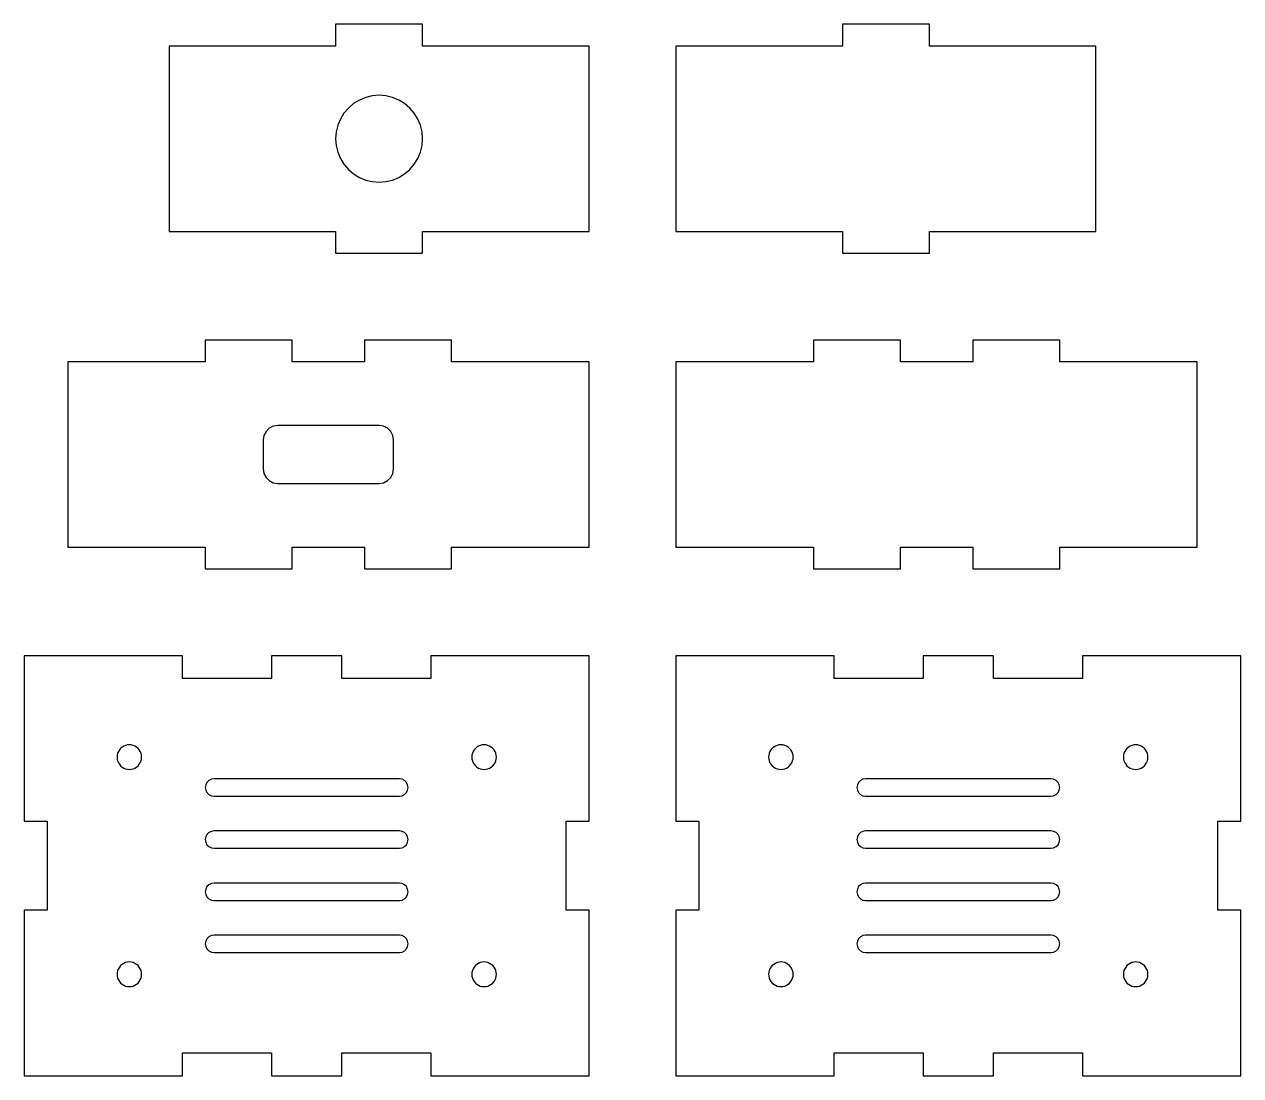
# Model space of a CAD drawing. Header units: millimetres. Extents: x 12 to 180, y 12 to 157.
import ezdxf

# ---------------------------------------------------------------- set-up
doc = ezdxf.new("R2010")
doc.units = ezdxf.units.MM
doc.layers.add('CUT', color=1, linetype='CONTINUOUS')

msp = doc.modelspace()

# ---------------------------------------------------------------- linework, layer by layer
at = {"layer": 'CUT'}
for points in [[(32, 128.6), (55, 128.6), (55, 125.6), (67, 125.6), (67, 128.6), (90, 128.6), (90, 154.2), (67, 154.2), (67, 157.2), (55, 157.2), (55, 154.2), (32, 154.2)], [(102, 128.6), (125, 128.6), (125, 125.6), (137, 125.6), (137, 128.6), (160, 128.6), (160, 154.2), (137, 154.2), (137, 157.2), (125, 157.2), (125, 154.2), (102, 154.2)], [(67, 141.4), (66.9261, 142.3386), (66.7063, 143.2541), (66.346, 144.1239), (65.8541, 144.9267), (65.2426, 145.6426), (64.5267, 146.2541), (63.7239, 146.746), (62.8541, 147.1063), (61.9386, 147.3261), (61, 147.4), (60.0614, 147.3261), (59.1459, 147.1063), (58.2761, 146.746), (57.4733, 146.2541), (56.7574, 145.6426), (56.1459, 144.9267), (55.654, 144.1239), (55.2937, 143.2541), (55.0739, 142.3386), (55, 141.4), (55.0739, 140.4614), (55.2937, 139.5459), (55.654, 138.6761), (56.1459, 137.8733), (56.7574, 137.1574), (57.4733, 136.5459), (58.2761, 136.054), (59.1459, 135.6937), (60.0614, 135.4739), (61, 135.4), (61.9386, 135.4739), (62.8541, 135.6937), (63.7239, 136.054), (64.5267, 136.5459), (65.2426, 137.1574), (65.8541, 137.8733), (66.346, 138.6761), (66.7063, 139.5459), (66.9261, 140.4614)], [(18, 85), (37, 85), (37, 82), (49, 82), (49, 85), (59, 85), (59, 82), (71, 82), (71, 85), (90, 85), (90, 110.6), (71, 110.6), (71, 113.6), (59, 113.6), (59, 110.6), (49, 110.6), (49, 113.6), (37, 113.6), (37, 110.6), (18, 110.6)], [(102, 85), (121, 85), (121, 82), (133, 82), (133, 85), (143, 85), (143, 82), (155, 82), (155, 85), (174, 85), (174, 110.6), (155, 110.6), (155, 113.6), (143, 113.6), (143, 110.6), (133, 110.6), (133, 113.6), (121, 113.6), (121, 110.6), (102, 110.6)], [(47, 93.8), (61, 93.8), (61.618, 93.8979), (62.1756, 94.182), (62.618, 94.6244), (62.9021, 95.182), (63, 95.8), (63, 99.8), (62.9021, 100.418), (62.618, 100.9756), (62.1756, 101.418), (61.618, 101.7021), (61, 101.8), (47, 101.8), (46.382, 101.7021), (45.8244, 101.418), (45.382, 100.9756), (45.0979, 100.418), (45, 99.8), (45, 95.8), (45.0979, 95.182), (45.382, 94.6244), (45.8244, 94.182), (46.382, 93.8979)], [(12, 12), (33.85, 12), (33.85, 15.15), (46.15, 15.15), (46.15, 12), (55.85, 12), (55.85, 15.15), (68.15, 15.15), (68.15, 12), (90, 12), (90, 34.85), (86.85, 34.85), (86.85, 47.15), (90, 47.15), (90, 70), (68.15, 70), (68.15, 66.85), (55.85, 66.85), (55.85, 70), (46.15, 70), (46.15, 66.85), (33.85, 66.85), (33.85, 70), (12, 70), (12, 47.15), (15.15, 47.15), (15.15, 34.85), (12, 34.85)], [(102, 12), (123.85, 12), (123.85, 15.15), (136.15, 15.15), (136.15, 12), (145.85, 12), (145.85, 15.15), (158.15, 15.15), (158.15, 12), (180, 12), (180, 34.85), (176.85, 34.85), (176.85, 47.15), (180, 47.15), (180, 70), (158.15, 70), (158.15, 66.85), (145.85, 66.85), (145.85, 70), (136.15, 70), (136.15, 66.85), (123.85, 66.85), (123.85, 70), (102, 70), (102, 47.15), (105.15, 47.15), (105.15, 34.85), (102, 34.85)], [(28.2, 56), (28.1791, 56.2659), (28.1168, 56.5253), (28.0147, 56.7718), (27.8753, 56.9992), (27.7021, 57.2021), (27.4992, 57.3753), (27.2718, 57.5147), (27.0253, 57.6168), (26.7659, 57.6791), (26.5, 57.7), (26.2341, 57.6791), (25.9747, 57.6168), (25.7282, 57.5147), (25.5008, 57.3753), (25.2979, 57.2021), (25.1247, 56.9992), (24.9853, 56.7718), (24.8832, 56.5253), (24.8209, 56.2659), (24.8, 56), (24.8209, 55.7341), (24.8832, 55.4747), (24.9853, 55.2282), (25.1247, 55.0008), (25.2979, 54.7979), (25.5008, 54.6247), (25.7282, 54.4853), (25.9747, 54.3832), (26.2341, 54.3209), (26.5, 54.3), (26.7659, 54.3209), (27.0253, 54.3832), (27.2718, 54.4853), (27.4992, 54.6247), (27.7021, 54.7979), (27.8753, 55.0008), (28.0147, 55.2282), (28.1168, 55.4747), (28.1791, 55.7341)], [(77.2, 56), (77.1791, 56.2659), (77.1168, 56.5253), (77.0147, 56.7718), (76.8753, 56.9992), (76.7021, 57.2021), (76.4992, 57.3753), (76.2718, 57.5147), (76.0253, 57.6168), (75.7659, 57.6791), (75.5, 57.7), (75.2341, 57.6791), (74.9747, 57.6168), (74.7282, 57.5147), (74.5008, 57.3753), (74.2979, 57.2021), (74.1247, 56.9992), (73.9853, 56.7718), (73.8832, 56.5253), (73.8209, 56.2659), (73.8, 56), (73.8209, 55.7341), (73.8832, 55.4747), (73.9853, 55.2282), (74.1247, 55.0008), (74.2979, 54.7979), (74.5008, 54.6247), (74.7282, 54.4853), (74.9747, 54.3832), (75.2341, 54.3209), (75.5, 54.3), (75.7659, 54.3209), (76.0253, 54.3832), (76.2718, 54.4853), (76.4992, 54.6247), (76.7021, 54.7979), (76.8753, 55.0008), (77.0147, 55.2282), (77.1168, 55.4747), (77.1791, 55.7341)], [(118.2, 56), (118.1791, 56.2659), (118.1168, 56.5253), (118.0147, 56.7718), (117.8753, 56.9992), (117.7021, 57.2021), (117.4992, 57.3753), (117.2718, 57.5147), (117.0253, 57.6168), (116.7659, 57.6791), (116.5, 57.7), (116.2341, 57.6791), (115.9747, 57.6168), (115.7282, 57.5147), (115.5008, 57.3753), (115.2979, 57.2021), (115.1247, 56.9992), (114.9853, 56.7718), (114.8832, 56.5253), (114.8209, 56.2659), (114.8, 56), (114.8209, 55.7341), (114.8832, 55.4747), (114.9853, 55.2282), (115.1247, 55.0008), (115.2979, 54.7979), (115.5008, 54.6247), (115.7282, 54.4853), (115.9747, 54.3832), (116.2341, 54.3209), (116.5, 54.3), (116.7659, 54.3209), (117.0253, 54.3832), (117.2718, 54.4853), (117.4992, 54.6247), (117.7021, 54.7979), (117.8753, 55.0008), (118.0147, 55.2282), (118.1168, 55.4747), (118.1791, 55.7341)], [(167.2, 56), (167.1791, 56.2659), (167.1168, 56.5253), (167.0147, 56.7718), (166.8753, 56.9992), (166.7021, 57.2021), (166.4992, 57.3753), (166.2718, 57.5147), (166.0253, 57.6168), (165.7659, 57.6791), (165.5, 57.7), (165.2341, 57.6791), (164.9747, 57.6168), (164.7282, 57.5147), (164.5008, 57.3753), (164.2979, 57.2021), (164.1247, 56.9992), (163.9853, 56.7718), (163.8832, 56.5253), (163.8209, 56.2659), (163.8, 56), (163.8209, 55.7341), (163.8832, 55.4747), (163.9853, 55.2282), (164.1247, 55.0008), (164.2979, 54.7979), (164.5008, 54.6247), (164.7282, 54.4853), (164.9747, 54.3832), (165.2341, 54.3209), (165.5, 54.3), (165.7659, 54.3209), (166.0253, 54.3832), (166.2718, 54.4853), (166.4992, 54.6247), (166.7021, 54.7979), (166.8753, 55.0008), (167.0147, 55.2282), (167.1168, 55.4747), (167.1791, 55.7341)], [(38.2, 50.6), (63.8, 50.6), (64.1708, 50.6587), (64.5053, 50.8292), (64.7708, 51.0947), (64.9413, 51.4292), (65, 51.8), (64.9413, 52.1708), (64.7708, 52.5053), (64.5053, 52.7708), (64.1708, 52.9413), (63.8, 53), (38.2, 53), (37.8292, 52.9413), (37.4947, 52.7708), (37.2292, 52.5053), (37.0587, 52.1708), (37, 51.8), (37.0587, 51.4292), (37.2292, 51.0947), (37.4947, 50.8292), (37.8292, 50.6587)], [(128.2, 50.6), (153.8, 50.6), (154.1708, 50.6587), (154.5053, 50.8292), (154.7708, 51.0947), (154.9413, 51.4292), (155, 51.8), (154.9413, 52.1708), (154.7708, 52.5053), (154.5053, 52.7708), (154.1708, 52.9413), (153.8, 53), (128.2, 53), (127.8292, 52.9413), (127.4947, 52.7708), (127.2292, 52.5053), (127.0587, 52.1708), (127, 51.8), (127.0587, 51.4292), (127.2292, 51.0947), (127.4947, 50.8292), (127.8292, 50.6587)], [(38.2, 43.4), (63.8, 43.4), (64.1708, 43.4587), (64.5053, 43.6292), (64.7708, 43.8947), (64.9413, 44.2292), (65, 44.6), (64.9413, 44.9708), (64.7708, 45.3053), (64.5053, 45.5708), (64.1708, 45.7413), (63.8, 45.8), (38.2, 45.8), (37.8292, 45.7413), (37.4947, 45.5708), (37.2292, 45.3053), (37.0587, 44.9708), (37, 44.6), (37.0587, 44.2292), (37.2292, 43.8947), (37.4947, 43.6292), (37.8292, 43.4587)], [(128.2, 43.4), (153.8, 43.4), (154.1708, 43.4587), (154.5053, 43.6292), (154.7708, 43.8947), (154.9413, 44.2292), (155, 44.6), (154.9413, 44.9708), (154.7708, 45.3053), (154.5053, 45.5708), (154.1708, 45.7413), (153.8, 45.8), (128.2, 45.8), (127.8292, 45.7413), (127.4947, 45.5708), (127.2292, 45.3053), (127.0587, 44.9708), (127, 44.6), (127.0587, 44.2292), (127.2292, 43.8947), (127.4947, 43.6292), (127.8292, 43.4587)], [(38.2, 36.2), (63.8, 36.2), (64.1708, 36.2587), (64.5053, 36.4292), (64.7708, 36.6947), (64.9413, 37.0292), (65, 37.4), (64.9413, 37.7708), (64.7708, 38.1053), (64.5053, 38.3708), (64.1708, 38.5413), (63.8, 38.6), (38.2, 38.6), (37.8292, 38.5413), (37.4947, 38.3708), (37.2292, 38.1053), (37.0587, 37.7708), (37, 37.4), (37.0587, 37.0292), (37.2292, 36.6947), (37.4947, 36.4292), (37.8292, 36.2587)], [(128.2, 36.2), (153.8, 36.2), (154.1708, 36.2587), (154.5053, 36.4292), (154.7708, 36.6947), (154.9413, 37.0292), (155, 37.4), (154.9413, 37.7708), (154.7708, 38.1053), (154.5053, 38.3708), (154.1708, 38.5413), (153.8, 38.6), (128.2, 38.6), (127.8292, 38.5413), (127.4947, 38.3708), (127.2292, 38.1053), (127.0587, 37.7708), (127, 37.4), (127.0587, 37.0292), (127.2292, 36.6947), (127.4947, 36.4292), (127.8292, 36.2587)], [(38.2, 29), (63.8, 29), (64.1708, 29.0587), (64.5053, 29.2292), (64.7708, 29.4947), (64.9413, 29.8292), (65, 30.2), (64.9413, 30.5708), (64.7708, 30.9053), (64.5053, 31.1708), (64.1708, 31.3413), (63.8, 31.4), (38.2, 31.4), (37.8292, 31.3413), (37.4947, 31.1708), (37.2292, 30.9053), (37.0587, 30.5708), (37, 30.2), (37.0587, 29.8292), (37.2292, 29.4947), (37.4947, 29.2292), (37.8292, 29.0587)], [(128.2, 29), (153.8, 29), (154.1708, 29.0587), (154.5053, 29.2292), (154.7708, 29.4947), (154.9413, 29.8292), (155, 30.2), (154.9413, 30.5708), (154.7708, 30.9053), (154.5053, 31.1708), (154.1708, 31.3413), (153.8, 31.4), (128.2, 31.4), (127.8292, 31.3413), (127.4947, 31.1708), (127.2292, 30.9053), (127.0587, 30.5708), (127, 30.2), (127.0587, 29.8292), (127.2292, 29.4947), (127.4947, 29.2292), (127.8292, 29.0587)], [(28.2, 26), (28.1791, 26.2659), (28.1168, 26.5253), (28.0147, 26.7718), (27.8753, 26.9992), (27.7021, 27.2021), (27.4992, 27.3753), (27.2718, 27.5147), (27.0253, 27.6168), (26.7659, 27.6791), (26.5, 27.7), (26.2341, 27.6791), (25.9747, 27.6168), (25.7282, 27.5147), (25.5008, 27.3753), (25.2979, 27.2021), (25.1247, 26.9992), (24.9853, 26.7718), (24.8832, 26.5253), (24.8209, 26.2659), (24.8, 26), (24.8209, 25.7341), (24.8832, 25.4747), (24.9853, 25.2282), (25.1247, 25.0008), (25.2979, 24.7979), (25.5008, 24.6247), (25.7282, 24.4853), (25.9747, 24.3832), (26.2341, 24.3209), (26.5, 24.3), (26.7659, 24.3209), (27.0253, 24.3832), (27.2718, 24.4853), (27.4992, 24.6247), (27.7021, 24.7979), (27.8753, 25.0008), (28.0147, 25.2282), (28.1168, 25.4747), (28.1791, 25.7341)], [(77.2, 26), (77.1791, 26.2659), (77.1168, 26.5253), (77.0147, 26.7718), (76.8753, 26.9992), (76.7021, 27.2021), (76.4992, 27.3753), (76.2718, 27.5147), (76.0253, 27.6168), (75.7659, 27.6791), (75.5, 27.7), (75.2341, 27.6791), (74.9747, 27.6168), (74.7282, 27.5147), (74.5008, 27.3753), (74.2979, 27.2021), (74.1247, 26.9992), (73.9853, 26.7718), (73.8832, 26.5253), (73.8209, 26.2659), (73.8, 26), (73.8209, 25.7341), (73.8832, 25.4747), (73.9853, 25.2282), (74.1247, 25.0008), (74.2979, 24.7979), (74.5008, 24.6247), (74.7282, 24.4853), (74.9747, 24.3832), (75.2341, 24.3209), (75.5, 24.3), (75.7659, 24.3209), (76.0253, 24.3832), (76.2718, 24.4853), (76.4992, 24.6247), (76.7021, 24.7979), (76.8753, 25.0008), (77.0147, 25.2282), (77.1168, 25.4747), (77.1791, 25.7341)], [(118.2, 26), (118.1791, 26.2659), (118.1168, 26.5253), (118.0147, 26.7718), (117.8753, 26.9992), (117.7021, 27.2021), (117.4992, 27.3753), (117.2718, 27.5147), (117.0253, 27.6168), (116.7659, 27.6791), (116.5, 27.7), (116.2341, 27.6791), (115.9747, 27.6168), (115.7282, 27.5147), (115.5008, 27.3753), (115.2979, 27.2021), (115.1247, 26.9992), (114.9853, 26.7718), (114.8832, 26.5253), (114.8209, 26.2659), (114.8, 26), (114.8209, 25.7341), (114.8832, 25.4747), (114.9853, 25.2282), (115.1247, 25.0008), (115.2979, 24.7979), (115.5008, 24.6247), (115.7282, 24.4853), (115.9747, 24.3832), (116.2341, 24.3209), (116.5, 24.3), (116.7659, 24.3209), (117.0253, 24.3832), (117.2718, 24.4853), (117.4992, 24.6247), (117.7021, 24.7979), (117.8753, 25.0008), (118.0147, 25.2282), (118.1168, 25.4747), (118.1791, 25.7341)], [(167.2, 26), (167.1791, 26.2659), (167.1168, 26.5253), (167.0147, 26.7718), (166.8753, 26.9992), (166.7021, 27.2021), (166.4992, 27.3753), (166.2718, 27.5147), (166.0253, 27.6168), (165.7659, 27.6791), (165.5, 27.7), (165.2341, 27.6791), (164.9747, 27.6168), (164.7282, 27.5147), (164.5008, 27.3753), (164.2979, 27.2021), (164.1247, 26.9992), (163.9853, 26.7718), (163.8832, 26.5253), (163.8209, 26.2659), (163.8, 26), (163.8209, 25.7341), (163.8832, 25.4747), (163.9853, 25.2282), (164.1247, 25.0008), (164.2979, 24.7979), (164.5008, 24.6247), (164.7282, 24.4853), (164.9747, 24.3832), (165.2341, 24.3209), (165.5, 24.3), (165.7659, 24.3209), (166.0253, 24.3832), (166.2718, 24.4853), (166.4992, 24.6247), (166.7021, 24.7979), (166.8753, 25.0008), (167.0147, 25.2282), (167.1168, 25.4747), (167.1791, 25.7341)]]:
    msp.add_lwpolyline(points, close=True, dxfattribs=at)

doc.saveas('drawing.dxf')
